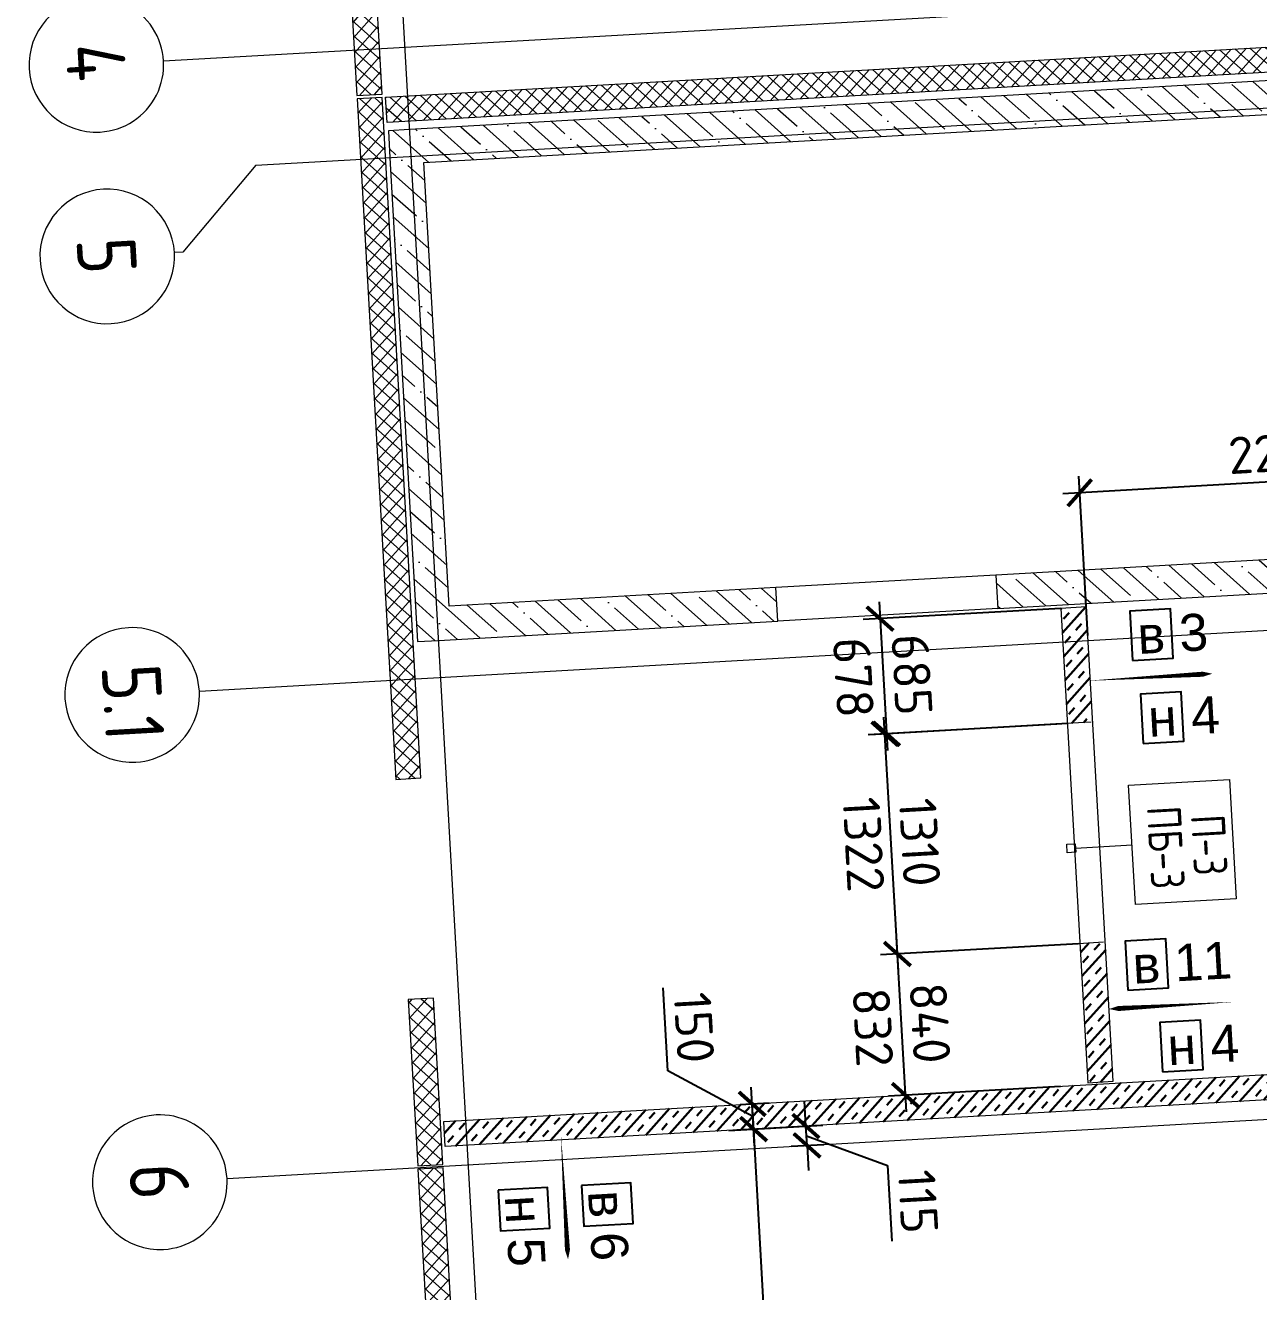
# Model space of a CAD drawing. Header units: metres. Extents: x 107714.6 to 107779.8, y 110796.6 to 110847.9.
# Drawn here: x 107715.38 to 107722.71, y 110821.78 to 110829.3 of the extents above; entities that cross this region are included whole.
import ezdxf

# ---------------------------------------------------------------- set-up
doc = ezdxf.new("R2010")
doc.units = ezdxf.units.M
doc.header["$PDMODE"] = 35
doc.header["$PDSIZE"] = 0.01
doc.linetypes.add('_ШТР__3__1_5_', pattern=[4.5, 3, -1.5])
doc.linetypes.add('CENTER', pattern=[50.8, 31.75, -6.35, 6.35, -6.35])
for name, color, linetype in [('2023.11.08_В_ОТКЛОНЕНИЯ', 7, 'Continuous'), ('2023.11.08_Н_ОТКЛОНЕНИЯ', 7, 'Continuous'), ('_4-3_ маркировка на кладочных планах АР', 7, 'Continuous'), ('размеры', 7, 'Continuous')]:
    doc.layers.add(name, color=color, linetype=linetype)
for name, color, linetype, lineweight in [('S-WALL-PATT', 7, 'Continuous', 0), ('Выноски', 7, 'Continuous', 15), ('ОСИ', 251, 'CENTER', 18), ('Стены', 7, 'Continuous', 18), ('Стены штриховка', 7, 'Continuous', 9)]:
    doc.layers.add(name, color=color, linetype=linetype, lineweight=lineweight)
doc.layers.add('Лестницы', color=7, linetype='Continuous', lineweight=9, true_color=0x506c76)
doc.styles.add('AxeAndPointZ', font='arial.ttf')
doc.styles.add('GOST 2.304 type A', font='isocpeur.ttf')
doc.styles.add('GOST Common', font='GOST_Common.ttf', dxfattribs={"width": 0.9, "height": 350})
doc.styles.add('стиль1', font='isocpeur.ttf')
doc.dimstyles.new('ISO-25', dxfattribs={"dimtxt": 0.22, "dimasz": 0.15, "dimexe": 0.1, "dimexo": 0, "dimgap": 0.06, "dimtad": 1, "dimdec": 0, "dimlfac": 1000, "dimtxsty": 'GOST 2.304 type A', "dimblk": 'ARCHTICK', "dimcen": 2.5, "dimdle": 0.1, "dimadec": 0, "dimazin": 0, "dimtfac": 1, "dimtdec": 0, "dimtmove": 0, "dimatfit": 3, "dimfxl": 1, "dimarcsym": 0})
doc.dimstyles.new('снизу', dxfattribs={"dimtxt": 0.22, "dimasz": 0.1, "dimexe": 0.1, "dimexo": 0, "dimgap": 0.06, "dimtad": 1, "dimdec": 0, "dimlfac": 1000, "dimtxsty": 'GOST 2.304 type A', "dimblk": 'OBLIQUE', "dimcen": 2.5, "dimdle": 0.1, "dimse1": 1, "dimse2": 1, "dimsd1": 1, "dimsd2": 1, "dimadec": 0, "dimazin": 0, "dimtfac": 1, "dimtdec": 0, "dimtofl": 0, "dimtmove": 2, "dimatfit": 3, "dimfxl": 1, "dimarcsym": 0})

# ---------------------------------------------------------------- blocks, each defined once
blk = doc.blocks.new('Ось сетки - Круг_Ø8 мм-6577-_О__L1_0_000_')
at = {"layer": 'ОСИ', "lineweight": 20}
for start, end in [(360, 180), (180, 360)]:
    blk.add_arc((0, 0), 4, start, end, dxfattribs=at)
blk = doc.blocks.new('_ARCHTICK')
at = {"color": 0, "linetype": 'ByBlock', "const_width": 0.15}
blk.add_lwpolyline([(-0.5, -0.5), (0.5, 0.5)], dxfattribs=at)
blk = doc.blocks.new('*D251')
at = {"layer": 'Defpoints', "color": 0, "transparency": 16777216}
for p in [(107719.708, 110822.7435), (107719.7137, 110822.7439), (107719.8388, 110819.626)]:
    blk.add_point(p, dxfattribs=at)
at = {"layer": 'размеры', "color": 0, "lineweight": -2, "transparency": 16777216}
for p, q in [((107719.8907, 110819.5287), (107719.7023, 110822.8434)), ((107719.7137, 110822.7439), (107719.6081, 110822.7379)), ((107719.8388, 110819.626), (107719.9849, 110819.6343))]:
    blk.add_line(p, q, dxfattribs=at)
at = {"layer": 'размеры', "color": 0, "lineweight": -2, "transparency": 16777216, "xscale": 0.15, "yscale": 0.15, "zscale": 0.15}
for p, rotation in [((107719.708, 110822.7435), 93.25304974487426), ((107719.885, 110819.6286), 273.2530497448743)]:
    blk.add_blockref('_ARCHTICK', p, dxfattribs=dict(at, rotation=rotation))
at = {"layer": 'размеры', "color": 0, "transparency": 16777216, "insert": (107719.9662, 110821.1957), "char_height": 0.22, "attachment_point": 5, "rotation": 273.25305, "style": 'GOST 2.304 type A'}
blk.add_mtext('3120', dxfattribs=at)
blk = doc.blocks.new('*D252')
at = {"layer": 'Defpoints', "color": 0, "transparency": 16777216}
for p in [(107719.5609, 110822.7352), (107720.0187, 110822.7612), (107719.9309, 110822.641)]:
    blk.add_point(p, dxfattribs=at)
at = {"layer": 'размеры', "color": 0, "lineweight": -2, "transparency": 16777216}
for p, q in [((107720.0187, 110822.7612), (107720.0102, 110822.911)), ((107719.5609, 110822.7352), (107720.1186, 110822.7669)), ((107720.0253, 110822.6464), (107720.0187, 110822.7612)), ((107720.0253, 110822.6464), (107720.0187, 110822.7612)), ((107719.9309, 110822.641), (107720.1251, 110822.6521)), ((107720.022, 110822.7038), (107720.5028, 110822.5273)), ((107720.0253, 110822.6464), (107720.0338, 110822.4966)), ((107720.5028, 110822.5273), (107720.5283, 110822.0781))]:
    blk.add_line(p, q, dxfattribs=at)
at = {"layer": 'размеры', "color": 0, "lineweight": -2, "transparency": 16777216, "xscale": 0.15, "yscale": 0.15, "zscale": 0.15}
for p, rotation in [((107720.0187, 110822.7612), 273.2530497448743), ((107720.0253, 110822.6464), 93.25304974487426)]:
    blk.add_blockref('_ARCHTICK', p, dxfattribs=dict(at, rotation=rotation))
at = {"layer": 'размеры', "color": 0, "transparency": 16777216, "insert": (107720.6853, 110822.3123), "char_height": 0.22, "attachment_point": 5, "rotation": 273.25305, "style": 'GOST 2.304 type A'}
blk.add_mtext('115', dxfattribs=at)
blk = doc.blocks.new('*D253')
at = {"layer": 'Defpoints', "color": 0, "transparency": 16777216}
for p in [(107719.6287, 110822.8893), (107719.6995, 110822.8933), (107719.5609, 110822.7352)]:
    blk.add_point(p, dxfattribs=at)
at = {"layer": 'размеры', "color": 0, "lineweight": -2, "transparency": 16777216}
for p, q in [((107719.1985, 110823.09), (107719.1705, 110823.5832)), ((107719.7037, 110822.8184), (107719.1985, 110823.09)), ((107719.7136, 110822.6437), (107719.6938, 110822.9931)), ((107719.6287, 110822.8893), (107719.7993, 110822.899)), ((107719.5609, 110822.7352), (107719.8078, 110822.7492))]:
    blk.add_line(p, q, dxfattribs=at)
at = {"layer": 'размеры', "color": 0, "lineweight": -2, "transparency": 16777216, "xscale": 0.15, "yscale": 0.15, "zscale": 0.15}
for p, rotation in [((107719.6995, 110822.8933), 93.25304974487426), ((107719.708, 110822.7435), 273.2530497448743)]:
    blk.add_blockref('_ARCHTICK', p, dxfattribs=dict(at, rotation=rotation))
at = {"layer": 'размеры', "color": 0, "transparency": 16777216, "insert": (107719.3542, 110823.3463), "char_height": 0.22, "attachment_point": 5, "rotation": 273.25305, "style": 'GOST 2.304 type A'}
blk.add_mtext('150', dxfattribs=at)
blk = doc.blocks.new('*D254')
at = {"layer": 'Defpoints', "color": 0, "transparency": 16777216}
for p in [(107720.5624, 110823.7837), (107721.6378, 110823.8448), (107721.5306, 110822.9974)]:
    blk.add_point(p, dxfattribs=at)
at = {"layer": 'размеры', "color": 0, "lineweight": -2, "transparency": 16777216}
for p, q in [((107720.6157, 110822.8452), (107720.5567, 110823.8835)), ((107721.6378, 110823.8448), (107720.4625, 110823.778)), ((107721.5306, 110822.9974), (107720.5102, 110822.9394))]:
    blk.add_line(p, q, dxfattribs=at)
at = {"layer": 'размеры', "color": 0, "lineweight": -2, "transparency": 16777216, "xscale": 0.15, "yscale": 0.15, "zscale": 0.15}
for p, rotation in [((107720.5624, 110823.7837), 93.25304974487426), ((107720.61, 110822.9451), 273.2530497448743)]:
    blk.add_blockref('_ARCHTICK', p, dxfattribs=dict(at, rotation=rotation))
at = {"layer": 'размеры', "color": 0, "transparency": 16777216, "insert": (107720.7559, 110823.374), "char_height": 0.22, "attachment_point": 5, "rotation": 273.25305, "style": 'GOST 2.304 type A'}
blk.add_mtext('840', dxfattribs=at)
blk = doc.blocks.new('*D255')
at = {"layer": 'Defpoints', "color": 0, "transparency": 16777216}
for p in [(107721.5095, 110825.1497), (107720.488, 110825.0916), (107721.6378, 110823.8448)]:
    blk.add_point(p, dxfattribs=at)
at = {"layer": 'размеры', "color": 0, "lineweight": -2, "transparency": 16777216}
for p, q in [((107721.5095, 110825.1497), (107720.3882, 110825.0859)), ((107720.568, 110823.6839), (107720.4823, 110825.1914)), ((107721.6378, 110823.8448), (107720.4625, 110823.778))]:
    blk.add_line(p, q, dxfattribs=at)
at = {"layer": 'размеры', "color": 0, "lineweight": -2, "transparency": 16777216, "xscale": 0.15, "yscale": 0.15, "zscale": 0.15}
for p, rotation in [((107720.488, 110825.0916), 93.25304974487426), ((107720.5624, 110823.7837), 273.2530497448743)]:
    blk.add_blockref('_ARCHTICK', p, dxfattribs=dict(at, rotation=rotation))
at = {"layer": 'размеры', "color": 0, "transparency": 16777216, "insert": (107720.6949, 110824.4473), "char_height": 0.22, "attachment_point": 5, "rotation": 273.25305, "style": 'GOST 2.304 type A'}
blk.add_mtext('1310', dxfattribs=at)
blk = doc.blocks.new('*D271')
at = {"layer": 'Defpoints', "color": 0, "transparency": 16777216}
for p in [(107720.8494, 110823.795), (107721.7467, 110823.846, 21.6173), (107721.2622, 110822.9846, 0.507)]:
    blk.add_point(p, dxfattribs=at)
at = {"layer": 'размеры', "color": 0, "transparency": 16777216, "insert": (107720.4169, 110823.3481), "char_height": 0.22, "attachment_point": 5, "rotation": 273.25305, "style": 'GOST 2.304 type A'}
blk.add_mtext('832', dxfattribs=at)
blk = doc.blocks.new('_Oblique')
at = {"color": 0, "linetype": 'ByBlock', "lineweight": -2}
blk.add_line((-0.5, -0.5), (0.5, 0.5), dxfattribs=at)
blk = doc.blocks.new('*D176')
at = {"layer": 'Defpoints', "color": 0, "transparency": 16777216}
for p in [(107721.6403, 110825.164, 21.6123), (107720.7775, 110825.115), (107721.7467, 110823.846, 21.6173)]:
    blk.add_point(p, dxfattribs=at)
at = {"layer": 'размеры', "color": 0, "transparency": 16777216, "insert": (107720.3613, 110824.4339), "char_height": 0.22, "attachment_point": 5, "rotation": 273.25305, "style": 'GOST 2.304 type A'}
blk.add_mtext('1322', dxfattribs=at)
blk = doc.blocks.new('*U302')
at = {"layer": 'S-WALL-PATT', "lineweight": 9, "true_color": 0x636466}
h = blk.add_hatch(dxfattribs=at)
h.set_pattern_fill('ANSI37', color=251, scale=20)
h.paths.add_polyline_path([(-150, 0), (0, 0), (0, 4050), (-150, 4050)])
at = {"color": 0, "lineweight": 9}
blk.add_lwpolyline([(-150, 0), (0, 0), (0, 4050), (-150, 4050)], close=True, dxfattribs=at)
blk = doc.blocks.new('*U303')
at = {"layer": 'S-WALL-PATT', "lineweight": 9, "true_color": 0x636466}
h = blk.add_hatch(dxfattribs=at)
h.set_pattern_fill('ANSI37', color=251, scale=20)
h.paths.add_polyline_path([(-150, 0), (0, 0), (0, 870), (-150, 870)])
at = {"color": 0, "lineweight": 9}
blk.add_lwpolyline([(-150, 0), (0, 0), (0, 870), (-150, 870)], close=True, dxfattribs=at)
blk = doc.blocks.new('*U311')
at = {"layer": 'S-WALL-PATT', "lineweight": 9, "true_color": 0x636466}
h = blk.add_hatch(dxfattribs=at)
h.set_pattern_fill('ANSI37', color=251, scale=20)
h.paths.add_polyline_path([(-150, 0), (0, 0), (0, 6720), (-150, 6720)])
at = {"color": 0, "lineweight": 9}
blk.add_lwpolyline([(-150, 0), (0, 0), (0, 6720), (-150, 6720)], close=True, dxfattribs=at)
blk = doc.blocks.new('*U319')
at = {"layer": 'S-WALL-PATT', "lineweight": 9, "true_color": 0x636466}
h = blk.add_hatch(dxfattribs=at)
h.set_pattern_fill('ANSI37', color=251, scale=20)
h.paths.add_polyline_path([(-150, 0), (0, 0), (0, 890), (-150, 890)])
at = {"color": 0, "lineweight": 9}
blk.add_lwpolyline([(-150, 0), (0, 0), (0, 890), (-150, 890)], close=True, dxfattribs=at)
blk = doc.blocks.new('*U313')
at = {"layer": 'S-WALL-PATT', "lineweight": 9, "true_color": 0x636466}
h = blk.add_hatch(dxfattribs=at)
h.set_pattern_fill('ANSI37', color=251, scale=20)
h.paths.add_polyline_path([(-150, 0), (0, 0), (0, 990), (-150, 990)])
at = {"color": 0, "lineweight": 9}
blk.add_lwpolyline([(-150, 0), (0, 0), (0, 990), (-150, 990)], close=True, dxfattribs=at)
blk = doc.blocks.new('*D635')
at = {"layer": 'Defpoints', "color": 0, "transparency": 16777216}
for p in [(107721.5345, 110825.8372), (107721.5734, 110825.1533), (107720.498, 110825.0922)]:
    blk.add_point(p, dxfattribs=at)
at = {"layer": 'размеры', "color": 0, "lineweight": -2, "transparency": 16777216}
for p, q in [((107721.5345, 110825.8372), (107720.3593, 110825.7704)), ((107720.4535, 110825.8759), (107720.5037, 110824.9923)), ((107721.5734, 110825.1533), (107720.3982, 110825.0865))]:
    blk.add_line(p, q, dxfattribs=at)
at = {"layer": 'размеры', "color": 0, "lineweight": -2, "transparency": 16777216, "xscale": 0.15, "yscale": 0.15, "zscale": 0.15}
for p, rotation in [((107720.4591, 110825.7761), 93.25304974487426), ((107720.498, 110825.0922), 273.2530497448743)]:
    blk.add_blockref('_ARCHTICK', p, dxfattribs=dict(at, rotation=rotation))
at = {"layer": 'размеры', "color": 0, "transparency": 16777216, "insert": (107720.6483, 110825.4438), "char_height": 0.22, "attachment_point": 5, "rotation": 273.25305, "style": 'GOST 2.304 type A'}
blk.add_mtext('685', dxfattribs=at)
blk = doc.blocks.new('*D636')
at = {"layer": 'Defpoints', "color": 0, "transparency": 16777216}
for p in [(107721.5245, 110825.8366), (107721.6403, 110825.164, 21.6123), (107720.9542, 110825.125)]:
    blk.add_point(p, dxfattribs=at)
at = {"layer": 'размеры', "color": 0, "transparency": 16777216, "insert": (107720.3009, 110825.4266), "char_height": 0.22, "attachment_point": 5, "rotation": 273.25305, "style": 'GOST 2.304 type A'}
blk.add_mtext('678', dxfattribs=at)
blk = doc.blocks.new('*D642')
at = {"layer": 'Defpoints', "color": 0, "transparency": 16777216}
for p in [(107721.6457, 110826.524), (107723.956, 110825.8805), (107721.6939, 110825.6761)]:
    blk.add_point(p, dxfattribs=at)
at = {"layer": 'размеры', "color": 0, "lineweight": -2, "transparency": 16777216}
for p, q in [((107723.956, 110825.8805), (107723.9064, 110826.7526)), ((107724.0119, 110826.6585), (107721.5459, 110826.5183)), ((107721.6939, 110825.6761), (107721.6401, 110826.6238))]:
    blk.add_line(p, q, dxfattribs=at)
at = {"layer": 'размеры', "color": 0, "lineweight": -2, "transparency": 16777216, "xscale": 0.15, "yscale": 0.15, "zscale": 0.15}
for p, rotation in [((107723.9121, 110826.6528), 3.253049744874268), ((107721.6457, 110826.524), 183.2530497448743)]:
    blk.add_blockref('_ARCHTICK', p, dxfattribs=dict(at, rotation=rotation))
at = {"layer": 'размеры', "color": 0, "transparency": 16777216, "insert": (107722.8305, 110826.7616), "char_height": 0.22, "attachment_point": 5, "rotation": 3.25305, "style": 'GOST 2.304 type A'}
blk.add_mtext('2270', dxfattribs=at)

msp = doc.modelspace()

# ---------------------------------------------------------------- hatches: boundary and pattern name
at = {"layer": 'Стены штриховка', "lineweight": 9}
h = msp.add_hatch(dxfattribs=at)
h.set_pattern_fill('ANSI35', color=256, scale=0.03, angle=-86.74695)
h.set_pattern_definition([(318.25305, (108242.52607, 113595.21335), (0.126842892, 0.142130682), []), (318.25305, (108242.53372, 113595.07886), (0.126842892, 0.142130682), [0.238125, -0.047625, 0, -0.047625])])
h.paths.add_polyline_path([(107721.1477, 110826.0355), (107721.159, 110825.8359), (107724.0993, 110826.003), (107723.9267, 110829.0381), (107723.6522, 110829.0225), (107717.6619, 110828.682), (107717.5371, 110828.6749), (107717.5461, 110828.5152), (107717.7096, 110825.6398), (107717.7944, 110825.6446), (107717.8344, 110825.6469), (107719.8511, 110825.7615), (107719.8398, 110825.9612), (107717.8979, 110825.8508), (107717.7481, 110828.4866), (107723.6635, 110828.8228), (107723.7384, 110828.8271), (107723.8882, 110826.1913)])
at = {"layer": 'Стены штриховка', "lineweight": 30}
h = msp.add_hatch(dxfattribs=at)
h.set_pattern_fill('ASHLER', color=256, scale=0.2, angle=183.25305, pattern_type=2)
h.set_pattern_definition([(228.2530497, (108242.42003, 113597.25537), (0.0746092818, -0.0665841954), []), (228.2530497, (108242.42404, 113597.18479), (0.0746092818, -0.0665841954), [0.05, -0.05])])
h.paths.add_polyline_path([(107721.7232, 110825.1618), (107721.6843, 110825.8457), (107721.5345, 110825.8372), (107721.5734, 110825.1533)])
h = msp.add_hatch(dxfattribs=at)
h.set_pattern_fill('ASHLER', color=256, scale=0.2, angle=183.25305, pattern_type=2)
h.set_pattern_definition([(228.2530497, (108242.53606, 113595.21392), (0.0746092818, -0.0665841954), []), (228.2530497, (108242.54007, 113595.14333), (0.0746092818, -0.0665841954), [0.05, -0.05])])
h.paths.add_polyline_path([(107721.8445, 110823.0275), (107721.7975, 110823.8539), (107721.6477, 110823.8454), (107721.6947, 110823.019)])
h = msp.add_hatch(dxfattribs=at)
h.set_pattern_fill('ASHLER', color=256, scale=0.2, angle=183.25305, pattern_type=2)
h.set_pattern_definition([(228.2530497, (108242.52619, 113595.21135), (0.0746092818, -0.0665841954), []), (228.2530497, (108242.5302, 113595.14077), (0.0746092818, -0.0665841954), [0.05, -0.05])])
h.paths.add_polyline_path([(107724.4823, 110816.5144), (107724.4738, 110816.6642), (107718.2349, 110816.3096), (107718.2434, 110816.1598)])
h.paths.add_polyline_path([(107724.2996, 110819.7292), (107724.2911, 110819.879), (107718.0521, 110819.5244), (107718.0607, 110819.3746)])
h.paths.add_polyline_path([(107724.12, 110822.9943), (107724.1115, 110823.1441), (107717.8666, 110822.7891), (107717.8751, 110822.6394)])

# ---------------------------------------------------------------- linework, layer by layer
at = {"layer": '2023.11.08_В_ОТКЛОНЕНИЯ'}
for points in [[(107721.9604, 110825.5272), (107722.202, 110825.541), (107722.1854, 110825.8338), (107721.9437, 110825.8201), (107721.9604, 110825.5272)], [(107721.9316, 110823.568), (107722.1732, 110823.5818), (107722.1566, 110823.8746), (107721.915, 110823.8608), (107721.9316, 110823.568)], [(107718.6847, 110822.408), (107718.6984, 110822.1664), (107718.9913, 110822.1831), (107718.9775, 110822.4247), (107718.6847, 110822.408)]]:
    msp.add_lwpolyline(points, dxfattribs=at)
for points in [[(107721.685, 110825.4067, 0, 0, 0), (107722.4337, 110825.4493, 0, 0.16, 0), (107722.1342, 110825.4323, 0.03, 0.03, 0), (107721.685, 110825.4067, 0, 0, 0)], [(107722.5689, 110823.4994, 0, 0, 0), (107721.8201, 110823.4568, 0, 0.16, 0), (107722.1196, 110823.4738, 0.03, 0.03, 0), (107722.5689, 110823.4994, 0, 0, 0)], [(107718.5622, 110822.7185, 0, 0, 0), (107718.6048, 110821.9697, 0, 0.16, 0), (107718.5877, 110822.2692, 0.03, 0.03, 0), (107718.5622, 110822.7185, 0, 0, 0)]]:
    msp.add_lwpolyline(points, format="xyseb", dxfattribs=at)
at = {"layer": '2023.11.08_Н_ОТКЛОНЕНИЯ'}
for points in [[(107721.685, 110825.4067, 0, 0, 0), (107722.4337, 110825.4493, 0, 0.16, 0), (107722.1342, 110825.4323, 0.03, 0.03, 0), (107721.685, 110825.4067, 0, 0, 0)], [(107718.5622, 110822.7185, 0, 0, 0), (107718.6048, 110821.9697, 0, 0.16, 0), (107718.5877, 110822.2692, 0.03, 0.03, 0), (107718.5622, 110822.7185, 0, 0, 0)]]:
    msp.add_lwpolyline(points, format="xyseb", dxfattribs=at)
for points in [[(107722.0235, 110825.035), (107722.2651, 110825.0488), (107722.2485, 110825.3416), (107722.0068, 110825.3279), (107722.0235, 110825.035)], [(107722.1386, 110823.084), (107722.3802, 110823.0977), (107722.3636, 110823.3905), (107722.122, 110823.3768), (107722.1386, 110823.084)], [(107718.1905, 110822.38), (107718.2042, 110822.1383), (107718.4971, 110822.155), (107718.4833, 110822.3966), (107718.1905, 110822.38)]]:
    msp.add_lwpolyline(points, dxfattribs=at)
at = {"layer": '_4-3_ маркировка на кладочных планах АР', "linetype": 'Continuous', "lineweight": 0}
for p, q in [((107721.9366, 110824.7865), (107722.5356, 110824.8206)), ((107721.9768, 110824.0783), (107721.9366, 110824.7865)), ((107722.5356, 110824.8206), (107722.5759, 110824.1124)), ((107721.5691, 110824.4354), (107721.6191, 110824.4383)), ((107721.572, 110824.3855), (107721.5691, 110824.4354)), ((107721.6219, 110824.3884), (107721.572, 110824.3855)), ((107721.6191, 110824.4383), (107721.6219, 110824.3884)), ((107721.6205, 110824.4133), (107721.9567, 110824.4324)), ((107722.5759, 110824.1124), (107721.9768, 110824.0783))]:
    msp.add_line(p, q, dxfattribs=at)
at = {"layer": 'Лестницы', "lineweight": 9}
msp.add_lwpolyline([(107717.7481, 110828.4866), (107723.6635, 110828.8228), (107723.7384, 110828.8271), (107723.8882, 110826.1913), (107721.1477, 110826.0355), (107721.159, 110825.8359), (107724.0993, 110826.003), (107723.9267, 110829.0381), (107723.6522, 110829.0225), (107717.6619, 110828.682), (107717.5371, 110828.6749), (107717.5461, 110828.5152), (107717.7096, 110825.6398), (107717.7944, 110825.6446), (107717.8344, 110825.6469), (107719.8511, 110825.7615), (107719.8398, 110825.9612), (107717.8979, 110825.8508)], close=True, dxfattribs=at)
at = {"layer": 'Лестницы', "linetype": '_ШТР__3__1_5_', "lineweight": 9}
for points in [[(107721.1477, 110826.0355), (107719.8398, 110825.9612)], [(107721.159, 110825.8359), (107719.8511, 110825.7615)]]:
    msp.add_lwpolyline(points, dxfattribs=at)
at = {"layer": 'ОСИ'}
for p, q in [((107716.7793, 110844.2094), (107719.4724, 110796.8267)), ((107716.2012, 110829.0898), (107730.9356, 110829.9272)), ((107716.7498, 110828.4699), (107730.9725, 110829.2783)), ((107716.7498, 110828.4699), (107716.3166, 110827.9541)), ((107716.3166, 110827.9541), (107716.2659, 110827.9512)), ((107716.414, 110825.3458), (107731.1484, 110826.1833)), ((107716.5785, 110822.4505), (107731.313, 110823.288))]:
    msp.add_line(p, q, dxfattribs=at)
for start, end in [(93.25305, 273.25305), (273.25305, 93.25305)]:
    msp.add_arc((107715.8665, 110827.9285), 0.4, start, end, dxfattribs=at)
at = {"layer": 'Стены'}
for points in [[(107721.8445, 110823.0275), (107721.6843, 110825.8457), (107721.5345, 110825.8372), (107721.6947, 110823.019)], [(107724.1115, 110823.1441), (107724.12, 110822.9943), (107717.8751, 110822.6394), (107717.8666, 110822.7891)]]:
    msp.add_lwpolyline(points, close=True, dxfattribs=at)
for points in [[(107721.7132, 110825.1612), (107721.5634, 110825.1527)], [(107721.7875, 110823.8533), (107721.6378, 110823.8448)]]:
    msp.add_lwpolyline(points, dxfattribs=at)

# ---------------------------------------------------------------- block references
at = {"layer": 'Выноски', "yscale": 0.001, "zscale": 0.001}
for name, p, xscale, rotation in [('*U303', (107717.4996, 110828.8931), 0.001, 3.253049744874255), ('*U311', (107724.2384, 110829.1059), -0.001, 93.25304974487426), ('*U302', (107717.7306, 110824.8297), 0.001, 3.253049744874255), ('*U313', (107717.8611, 110822.5334), 0.001, 3.253049744874255), ('*U319', (107717.9127, 110821.6249), 0.001, 3.253049744874255)]:
    msp.add_blockref(name, p, dxfattribs=dict(at, xscale=xscale, rotation=rotation))
at = {"layer": 'ОСИ', "lineweight": 20, "xscale": 0.09999999999999992, "yscale": 0.09999999999999992, "zscale": 0.09999999999999992, "rotation": 273.2530497448619}
for p in [(107715.8018, 110829.0671), (107716.0146, 110825.3231), (107716.1791, 110822.4278)]:
    msp.add_blockref('Ось сетки - Круг_Ø8 мм-6577-_О__L1_0_000_', p, dxfattribs=at)

# ---------------------------------------------------------------- texts
at = {"layer": '2023.11.08_В_ОТКЛОНЕНИЯ', "style": 'AxeAndPointZ'}
for s, rotation, p in [('в 3', 3.25305, (107721.9949, 110825.566)), ('в 11', 3.25305, (107721.9662, 110823.6067)), ('в 6', 273.25305, (107718.7234, 110822.3735))]:
    msp.add_text(s, height=0.22, rotation=rotation, dxfattribs=at).set_placement(p)
at = {"layer": '2023.11.08_Н_ОТКЛОНЕНИЯ', "style": 'AxeAndPointZ'}
for s, rotation, p in [('н 4', 3.25305, (107722.0581, 110825.0738)), ('н 4', 3.25305, (107722.1732, 110823.1227)), ('н 5', 273.25305, (107718.2292, 110822.3454))]:
    msp.add_text(s, height=0.22, rotation=rotation, dxfattribs=at).set_placement(p)
at = {"layer": '_4-3_ маркировка на кладочных планах АР', "lineweight": 5, "char_height": 0.2, "attachment_point": 2, "rotation": 273.25305, "style": 'стиль1'}
for s, insert in [('\\A1;\\pxqc,t0,20;{\\W0.8;ПБ-3 \\H0.66x;\\S^  ;\\S^  ;}', (107722.2645, 110824.3044)), ('\\A1;\\pxqc,t0,20;{\\W0.8;П-3 \\H0.66x;\\S^  ;\\S^  ;}', (107722.5221, 110824.319))]:
    msp.add_mtext(s, dxfattribs=dict(at, insert=insert))
at = {"layer": 'ОСИ', "char_height": 0.35, "attachment_point": 1, "rotation": 273.25305, "style": 'GOST Common'}
for s, insert, width in [('\\fGOST Common|b0|i0|c204|p34|;\\W.9;4', (107715.9667, 110829.2053), 0.310253), ('\\fGOST Common|b0|i0|c204|p34|;\\W.9;5', (107716.0323, 110828.0519), 0.274177), ('5.1', (107716.1815, 110825.5157), 0.274177), ('\\fGOST Common|b0|i0|c204|p34|;\\W.9;6', (107716.3449, 110822.5512), 0.274177)]:
    msp.add_mtext(s, dxfattribs=dict(at, insert=insert, width=width))

# ---------------------------------------------------------------- dimensions: what is measured, and where the dimension line sits
at = {"layer": 'размеры'}
for base, p1, p2, angle, dimstyle, picture, middle in [((107721.6457, 110826.524), (107723.956, 110825.8805), (107721.6939, 110825.6761), 3.25305, 'ISO-25', '*D642', (107722.8401, 110826.5918)), ((107720.9542, 110825.125), (107721.5245, 110825.8366), (107721.6403, 110825.164, 21.6123), 273.25305, 'снизу', '*D636', (107720.3009, 110825.4266)), ((107720.7775, 110825.115), (107721.7467, 110823.846, 21.6173), (107721.6403, 110825.164, 21.6123), 273.25305, 'снизу', '*D176', (107720.3613, 110824.4339)), ((107720.84937, 110823.79498), (107721.26217, 110822.98463, 0.507), (107721.74669, 110823.84598, 21.6173), 273.25305, 'снизу', '*D271', (107720.41692, 110823.34809))]:
    dim = msp.add_linear_dim(base=base, p1=p1, p2=p2, angle=angle, dimstyle=dimstyle, dxfattribs=at)
    dim.commit()
    dim.dimension.update_dxf_attribs({"geometry": picture, "text_midpoint": middle, "dimtype": 160})
for base, p1, p2, picture, middle in [((107720.498, 110825.0922), (107721.5345, 110825.8372), (107721.5734, 110825.1533), '*D635', (107720.4786, 110825.4341)), ((107719.6995, 110822.8933), (107719.5609, 110822.7352), (107719.6287, 110822.8893), '*D253', (107719.1951, 110823.1499)), ((107720.0187, 110822.7612), (107719.9309, 110822.641), (107719.5609, 110822.7352), '*D252', (107720.5062, 110822.4674))]:
    dim = msp.add_linear_dim(base=base, p1=p1, p2=p2, angle=273.25305, dimstyle='ISO-25', override={"dimtmove": 1}, dxfattribs=at)
    dim.commit()
    dim.dimension.update_dxf_attribs({"geometry": picture, "text_midpoint": middle, "dimtype": 160})
for base, p1, p2, picture, middle in [((107720.488, 110825.0916), (107721.6378, 110823.8448), (107721.5095, 110825.1497), '*D255', (107720.6949, 110824.4473)), ((107719.708, 110822.7435), (107719.8388, 110819.626), (107719.7137, 110822.7439), '*D251', (107719.9662, 110821.1957))]:
    dim = msp.add_linear_dim(base=base, p1=p1, p2=p2, angle=273.25305, dimstyle='ISO-25', override={"dimtmove": 1}, dxfattribs=at)
    dim.commit()
    dim.dimension.update_dxf_attribs({"geometry": picture, "text_midpoint": middle})
dim = msp.add_linear_dim(base=(107720.5624, 110823.7837), p1=(107721.5306, 110822.9974), p2=(107721.6378, 110823.8448), angle=273.25305, dimstyle='ISO-25', dxfattribs=at)
dim.commit()
dim.dimension.update_dxf_attribs({"geometry": '*D254', "text_midpoint": (107720.7559, 110823.374)})

doc.saveas('drawing.dxf')
